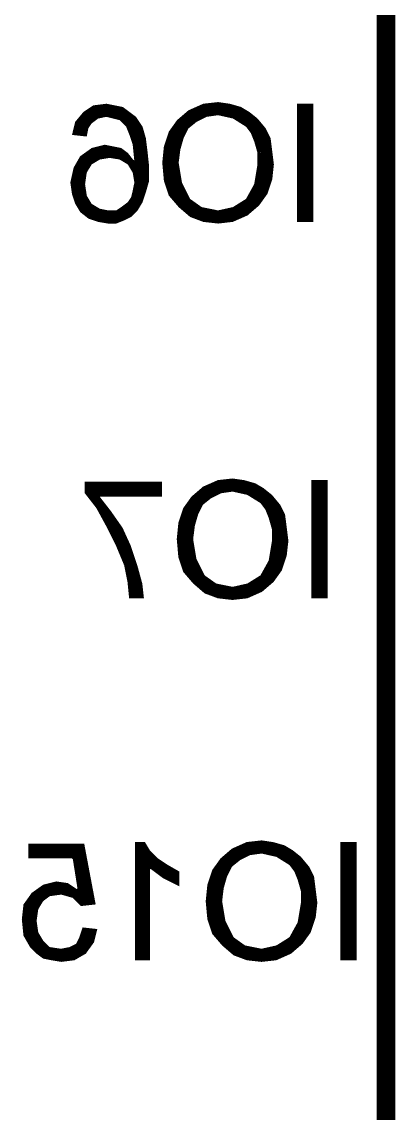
# Model space of a CAD drawing. Extents: x 1.36 to 3.09, y 1.35 to 6.
# Drawn here: x 2.5545 to 2.656, y 4.8127 to 5.1095 of the extents above; entities that cross this region are included whole.
import ezdxf

# ---------------------------------------------------------------- set-up
doc = ezdxf.new("R2010")
doc.units = 0
doc.layers.add('SSB004129_PHO', color=12, linetype='CONTINUOUS')

msp = doc.modelspace()

# ---------------------------------------------------------------- linework, layer by layer
at = {"layer": 'SSB004129_PHO'}
for points, const_width in [([(2.65354, 5.62687), (2.65354, 1.43433)], 0.005), ([(2.58863, 5.07027), (2.58819, 5.07425), (2.58775, 5.07779), (2.58689, 5.0808), (2.58519, 5.08334), (2.58178, 5.0859), (2.57751, 5.08675), (2.57414, 5.08633), (2.57162, 5.08465), (2.5695, 5.08212), (2.56878, 5.07921), (2.57177, 5.07888), (2.57213, 5.08066), (2.5722, 5.08084), (2.57309, 5.08218), (2.57321, 5.0823), (2.575, 5.08364), (2.5752, 5.08373), (2.57743, 5.08418), (2.57765, 5.08417), (2.58122, 5.08328), (2.58145, 5.08315), (2.58324, 5.08136), (2.58335, 5.0812), (2.58424, 5.07896), (2.58425, 5.07894), (2.58514, 5.07626), (2.58517, 5.07615), (2.58561, 5.07169), (2.58562, 5.07164), (2.58473, 5.07132), (2.58298, 5.07351), (2.58134, 5.07474), (2.57709, 5.07559), (2.57372, 5.07475), (2.57076, 5.07263), (2.56907, 5.06967), (2.56821, 5.06581), (2.56864, 5.06282), (2.5695, 5.06024), (2.57077, 5.05813), (2.57286, 5.05646), (2.57542, 5.0556), (2.57802, 5.05517), (2.58011, 5.05517), (2.58223, 5.05602), (2.58393, 5.05687), (2.58561, 5.05855), (2.58689, 5.06069), (2.58776, 5.0633), (2.58863, 5.06635), (2.58863, 5.07027)], 0.001), ([(2.575, 5.08365), (2.575, 5.08644)], 0.001), ([(2.576, 5.08389), (2.576, 5.08657)], 0.001), ([(2.577, 5.08409), (2.577, 5.08669)], 0.001), ([(2.578, 5.08409), (2.578, 5.08666)], 0.001), ([(2.579, 5.08384), (2.579, 5.08646)], 0.001), ([(2.62256, 5.07074), (2.62168, 5.07774), (2.62041, 5.08029), (2.61825, 5.08288), (2.61608, 5.08462), (2.61393, 5.08591), (2.61091, 5.08677), (2.60788, 5.0872), (2.604, 5.08677), (2.60012, 5.08505), (2.5971, 5.08246), (2.59494, 5.07944), (2.59364, 5.07555), (2.59321, 5.07119), (2.59365, 5.06638), (2.59494, 5.06251), (2.59752, 5.05949), (2.60055, 5.05689), (2.60398, 5.05561), (2.60788, 5.05517), (2.61177, 5.05561), (2.61565, 5.05733), (2.61867, 5.05992), (2.62083, 5.06294), (2.62213, 5.06683), (2.62256, 5.07074)], 0.001), ([(2.604, 5.08387), (2.604, 5.08677)], 0.001), ([(2.605, 5.08423), (2.605, 5.08688)], 0.001), ([(2.606, 5.08437), (2.606, 5.08699)], 0.001), ([(2.607, 5.08451), (2.607, 5.08711)], 0.001), ([(2.608, 5.08462), (2.608, 5.08719)], 0.001), ([(2.609, 5.0844), (2.609, 5.08704)], 0.001), ([(2.61, 5.08418), (2.61, 5.0869)], 0.001), ([(2.611, 5.08396), (2.611, 5.08674)], 0.001), ([(2.612, 5.08373), (2.612, 5.08646)], 0.001), ([(2.63328, 5.08676), (2.62981, 5.08676), (2.62981, 5.05562), (2.63328, 5.05562), (2.63328, 5.08676)], 0.001), ([(2.63, 5.05562), (2.63, 5.08676)], 0.001), ([(2.631, 5.05562), (2.631, 5.08676)], 0.001), ([(2.632, 5.05562), (2.632, 5.08676)], 0.001), ([(2.633, 5.05562), (2.633, 5.08676)], 0.001), ([(2.571, 5.07897), (2.571, 5.08391)], 0.001), ([(2.572, 5.08003), (2.572, 5.08491)], 0.001), ([(2.573, 5.08204), (2.573, 5.08558)], 0.001), ([(2.574, 5.0829), (2.574, 5.08624)], 0.001), ([(2.58, 5.08359), (2.58, 5.08626)], 0.001), ([(2.581, 5.08334), (2.581, 5.08606)], 0.001), ([(2.582, 5.0826), (2.582, 5.08574)], 0.001), ([(2.583, 5.0816), (2.583, 5.08499)], 0.001), ([(2.584, 5.07957), (2.584, 5.08424)], 0.001), ([(2.585, 5.07669), (2.585, 5.08349)], 0.001), ([(2.599, 5.07998), (2.599, 5.08409)], 0.001), ([(2.59954, 5.08095), (2.60177, 5.08274), (2.60186, 5.0828), (2.60454, 5.08414), (2.60469, 5.08418), (2.60781, 5.08463), (2.60799, 5.08462), (2.61201, 5.08373), (2.61217, 5.08367), (2.61574, 5.08143), (2.61587, 5.08131), (2.61721, 5.07953), (2.61728, 5.07941), (2.61817, 5.07718), (2.61819, 5.07713), (2.61908, 5.07401), (2.6191, 5.07387)], 0.001), ([(2.6, 5.08133), (2.6, 5.08495)], 0.001), ([(2.601, 5.08213), (2.601, 5.08544)], 0.001), ([(2.602, 5.08287), (2.602, 5.08588)], 0.001), ([(2.603, 5.08337), (2.603, 5.08633)], 0.001), ([(2.613, 5.08315), (2.613, 5.08617)], 0.001), ([(2.614, 5.08252), (2.614, 5.08587)], 0.001), ([(2.615, 5.0819), (2.615, 5.08527)], 0.001), ([(2.616, 5.08114), (2.616, 5.08467)], 0.001), ([(2.617, 5.07981), (2.617, 5.08388)], 0.001), ([(2.57, 5.07908), (2.57, 5.08271)], 0.001), ([(2.586, 5.0592), (2.586, 5.08213)], 0.001), ([(2.596, 5.06127), (2.596, 5.08092)], 0.001), ([(2.6191, 5.07387), (2.6191, 5.07074), (2.61909, 5.07066), (2.6182, 5.0653), (2.61814, 5.06514), (2.61591, 5.06113), (2.61574, 5.06094), (2.61217, 5.05871), (2.61201, 5.05865), (2.60799, 5.05776), (2.60779, 5.05775), (2.60332, 5.05865), (2.60313, 5.05873), (2.6, 5.06096), (2.59985, 5.06114), (2.59762, 5.06561), (2.59757, 5.06575), (2.59668, 5.07111), (2.59667, 5.07119), (2.59667, 5.07125), (2.59712, 5.07482), (2.59714, 5.0749), (2.59803, 5.07802), (2.59806, 5.07811), (2.5994, 5.08079), (2.59954, 5.08095)], 0.001), ([(2.597, 5.07386), (2.597, 5.08232)], 0.001), ([(2.598, 5.07792), (2.598, 5.08323)], 0.001), ([(2.618, 5.0776), (2.618, 5.08308)], 0.001), ([(2.619, 5.07428), (2.619, 5.08198)], 0.001), ([(2.62, 5.06178), (2.62, 5.08078)], 0.001), ([(2.569, 5.07919), (2.569, 5.08011)], 0.001), ([(2.587, 5.06101), (2.587, 5.08041)], 0.001), ([(2.595, 5.06244), (2.595, 5.07952)], 0.001), ([(2.621, 5.06346), (2.621, 5.07911)], 0.001), ([(2.574, 5.07162), (2.574, 5.07481)], 0.001), ([(2.575, 5.07222), (2.575, 5.07506)], 0.001), ([(2.576, 5.07263), (2.576, 5.07531)], 0.001), ([(2.577, 5.0728), (2.577, 5.07556)], 0.001), ([(2.578, 5.07297), (2.578, 5.07541)], 0.001), ([(2.579, 5.07294), (2.579, 5.07521)], 0.001), ([(2.58, 5.07277), (2.58, 5.07501)], 0.001), ([(2.581, 5.07261), (2.581, 5.07481)], 0.001), ([(2.588, 5.06413), (2.588, 5.07579)], 0.001), ([(2.594, 5.06532), (2.594, 5.07662)], 0.001), ([(2.622, 5.06646), (2.622, 5.07522)], 0.001), ([(2.571, 5.05794), (2.571, 5.0728)], 0.001), ([(2.58562, 5.06583), (2.58561, 5.06573), (2.58516, 5.0635), (2.58516, 5.06348), (2.58471, 5.06169), (2.58464, 5.06154), (2.58375, 5.0602), (2.58363, 5.06008), (2.58185, 5.05874), (2.58182, 5.05872), (2.58048, 5.05783), (2.58021, 5.05774), (2.57797, 5.05774), (2.57788, 5.05775), (2.57564, 5.0582), (2.57548, 5.05826), (2.57325, 5.0596), (2.57308, 5.05977), (2.57174, 5.062), (2.57168, 5.06219), (2.57123, 5.06532), (2.57122, 5.06539), (2.57123, 5.06546), (2.57168, 5.06858), (2.57174, 5.06877), (2.57308, 5.071), (2.57325, 5.07117), (2.57548, 5.07251), (2.57566, 5.07258), (2.57834, 5.07302), (2.5785, 5.07302), (2.58118, 5.07258), (2.58136, 5.07251), (2.58359, 5.07117), (2.58376, 5.071), (2.5851, 5.06877), (2.58516, 5.06859), (2.58561, 5.06591), (2.58562, 5.06583)], 0.001), ([(2.572, 5.0692), (2.572, 5.07351)], 0.001), ([(2.573, 5.07087), (2.573, 5.07423)], 0.001), ([(2.582, 5.07212), (2.582, 5.07424)], 0.001), ([(2.583, 5.07152), (2.583, 5.07348)], 0.001), ([(2.584, 5.0706), (2.584, 5.07223)], 0.001), ([(2.569, 5.06175), (2.569, 5.06935)], 0.001), ([(2.57, 5.05941), (2.57, 5.07129)], 0.001), ([(2.585, 5.06893), (2.585, 5.07115)], 0.001), ([(2.597, 5.0601), (2.597, 5.06917)], 0.001), ([(2.619, 5.06038), (2.619, 5.07011)], 0.001), ([(2.585, 5.05794), (2.585, 5.06286)], 0.001), ([(2.598, 5.05908), (2.598, 5.06484)], 0.001), ([(2.599, 5.05823), (2.599, 5.06284)], 0.001), ([(2.617, 5.05849), (2.617, 5.06309)], 0.001), ([(2.618, 5.05934), (2.618, 5.06489)], 0.001), ([(2.572, 5.05714), (2.572, 5.06157)], 0.001), ([(2.573, 5.05641), (2.573, 5.05991)], 0.001), ([(2.584, 5.05694), (2.584, 5.06058)], 0.001), ([(2.6, 5.05737), (2.6, 5.06096)], 0.001), ([(2.601, 5.05673), (2.601, 5.06025)], 0.001), ([(2.614, 5.0566), (2.614, 5.05986)], 0.001), ([(2.615, 5.05704), (2.615, 5.06048)], 0.001), ([(2.616, 5.05763), (2.616, 5.06129)], 0.001), ([(2.574, 5.05608), (2.574, 5.05915)], 0.001), ([(2.575, 5.05574), (2.575, 5.05855)], 0.001), ([(2.576, 5.05551), (2.576, 5.05813)], 0.001), ([(2.577, 5.05534), (2.577, 5.05793)], 0.001), ([(2.578, 5.05517), (2.578, 5.05774)], 0.001), ([(2.579, 5.05517), (2.579, 5.05774)], 0.001), ([(2.58, 5.05517), (2.58, 5.05774)], 0.001), ([(2.581, 5.05553), (2.581, 5.05817)], 0.001), ([(2.582, 5.05593), (2.582, 5.05885)], 0.001), ([(2.583, 5.0564), (2.583, 5.0596)], 0.001), ([(2.602, 5.05635), (2.602, 5.05954)], 0.001), ([(2.603, 5.05598), (2.603, 5.05882)], 0.001), ([(2.604, 5.05561), (2.604, 5.05851)], 0.001), ([(2.605, 5.0555), (2.605, 5.05831)], 0.001), ([(2.606, 5.05538), (2.606, 5.05811)], 0.001), ([(2.607, 5.05527), (2.607, 5.05791)], 0.001), ([(2.608, 5.05519), (2.608, 5.05776)], 0.001), ([(2.609, 5.0553), (2.609, 5.05798)], 0.001), ([(2.61, 5.05541), (2.61, 5.0582)], 0.001), ([(2.611, 5.05552), (2.611, 5.05842)], 0.001), ([(2.612, 5.05571), (2.612, 5.05865)], 0.001), ([(2.613, 5.05615), (2.613, 5.05923)], 0.001), ([(2.59213, 4.98395), (2.57214, 4.98395), (2.57214, 4.9815), (2.57516, 4.97762), (2.57521, 4.97755), (2.57789, 4.97264), (2.57789, 4.97262), (2.58057, 4.96727), (2.58059, 4.96723), (2.58282, 4.96188), (2.58285, 4.96178), (2.58374, 4.95732), (2.58375, 4.95727), (2.58415, 4.95326), (2.58716, 4.95326), (2.58678, 4.95668), (2.58545, 4.96154), (2.58368, 4.96686), (2.58147, 4.9717), (2.57838, 4.97612), (2.57527, 4.98013), (2.57516, 4.98043), (2.57566, 4.98093), (2.59213, 4.98093), (2.59213, 4.98395)], 0.001), ([(2.573, 4.9804), (2.573, 4.98395)], 0.001), ([(2.574, 4.97911), (2.574, 4.98395)], 0.001), ([(2.575, 4.97783), (2.575, 4.98395)], 0.001), ([(2.576, 4.98093), (2.576, 4.98395)], 0.001), ([(2.577, 4.98093), (2.577, 4.98395)], 0.001), ([(2.578, 4.98093), (2.578, 4.98395)], 0.001), ([(2.579, 4.98093), (2.579, 4.98395)], 0.001), ([(2.58, 4.98093), (2.58, 4.98395)], 0.001), ([(2.581, 4.98093), (2.581, 4.98395)], 0.001), ([(2.582, 4.98093), (2.582, 4.98395)], 0.001), ([(2.583, 4.98093), (2.583, 4.98395)], 0.001), ([(2.584, 4.98093), (2.584, 4.98395)], 0.001), ([(2.585, 4.98093), (2.585, 4.98395)], 0.001), ([(2.586, 4.98093), (2.586, 4.98395)], 0.001), ([(2.587, 4.98093), (2.587, 4.98395)], 0.001), ([(2.588, 4.98093), (2.588, 4.98395)], 0.001), ([(2.589, 4.98093), (2.589, 4.98395)], 0.001), ([(2.59, 4.98093), (2.59, 4.98395)], 0.001), ([(2.591, 4.98093), (2.591, 4.98395)], 0.001), ([(2.592, 4.98093), (2.592, 4.98395)], 0.001), ([(2.6265, 4.96838), (2.62562, 4.97538), (2.62435, 4.97793), (2.62218, 4.98052), (2.62002, 4.98226), (2.61787, 4.98354), (2.61484, 4.98441), (2.61181, 4.98484), (2.60794, 4.98441), (2.60406, 4.98269), (2.60103, 4.98009), (2.59888, 4.97708), (2.59758, 4.97319), (2.59715, 4.96883), (2.59758, 4.96402), (2.59887, 4.96015), (2.60146, 4.95713), (2.60449, 4.95453), (2.60792, 4.95325), (2.61182, 4.95281), (2.61571, 4.95324), (2.61959, 4.95497), (2.62261, 4.95756), (2.62476, 4.96057), (2.62606, 4.96447), (2.6265, 4.96838)], 0.001), ([(2.604, 4.97901), (2.604, 4.98264)], 0.001), ([(2.605, 4.97981), (2.605, 4.98311)], 0.001), ([(2.606, 4.98054), (2.606, 4.98355)], 0.001), ([(2.607, 4.98104), (2.607, 4.98399)], 0.001), ([(2.608, 4.98154), (2.608, 4.98442)], 0.001), ([(2.609, 4.98188), (2.609, 4.98453)], 0.001), ([(2.61, 4.98202), (2.61, 4.98464)], 0.001), ([(2.611, 4.98216), (2.611, 4.98475)], 0.001), ([(2.612, 4.98225), (2.612, 4.98481)], 0.001), ([(2.613, 4.98202), (2.613, 4.98467)], 0.001), ([(2.614, 4.9818), (2.614, 4.98453)], 0.001), ([(2.615, 4.98158), (2.615, 4.98436)], 0.001), ([(2.616, 4.98135), (2.616, 4.98408)], 0.001), ([(2.617, 4.98075), (2.617, 4.98379)], 0.001), ([(2.618, 4.98012), (2.618, 4.98347)], 0.001), ([(2.619, 4.9795), (2.619, 4.98287)], 0.001), ([(2.63721, 4.9844), (2.63375, 4.9844), (2.63375, 4.95326), (2.63721, 4.95326), (2.63721, 4.9844)], 0.001), ([(2.634, 4.95326), (2.634, 4.9844)], 0.001), ([(2.635, 4.95326), (2.635, 4.9844)], 0.001), ([(2.636, 4.95326), (2.636, 4.9844)], 0.001), ([(2.637, 4.95326), (2.637, 4.9844)], 0.001), ([(2.62304, 4.97151), (2.62304, 4.96838), (2.62303, 4.9683), (2.62214, 4.96294), (2.62208, 4.96278), (2.61985, 4.95876), (2.61968, 4.95858), (2.6161, 4.95635), (2.61595, 4.95629), (2.61193, 4.95539), (2.61172, 4.95539), (2.60726, 4.95628), (2.60707, 4.95637), (2.60394, 4.9586), (2.60379, 4.95878), (2.60155, 4.96325), (2.60151, 4.96339), (2.60061, 4.96875), (2.60061, 4.96883), (2.60061, 4.96889), (2.60106, 4.97246), (2.60107, 4.97254), (2.60197, 4.97566), (2.602, 4.97575), (2.60334, 4.97843), (2.60347, 4.97859), (2.60571, 4.98038), (2.60579, 4.98044), (2.60847, 4.98177), (2.60863, 4.98182), (2.61175, 4.98227), (2.61193, 4.98226), (2.61595, 4.98137), (2.6161, 4.9813), (2.61968, 4.97907), (2.61981, 4.97895), (2.62115, 4.97716), (2.62121, 4.97705), (2.62211, 4.97482), (2.62212, 4.97477), (2.62302, 4.97164), (2.62304, 4.97151)], 0.001), ([(2.601, 4.972), (2.601, 4.98005)], 0.001), ([(2.602, 4.97575), (2.602, 4.98092)], 0.001), ([(2.603, 4.97775), (2.603, 4.98178)], 0.001), ([(2.62, 4.9787), (2.62, 4.98227)], 0.001), ([(2.621, 4.97736), (2.621, 4.98147)], 0.001), ([(2.622, 4.97508), (2.622, 4.98067)], 0.001), ([(2.623, 4.9717), (2.623, 4.97954)], 0.001), ([(2.576, 4.97609), (2.576, 4.97918)], 0.001), ([(2.577, 4.97426), (2.577, 4.9779)], 0.001), ([(2.578, 4.97241), (2.578, 4.97661)], 0.001), ([(2.599, 4.96), (2.599, 4.97725)], 0.001), ([(2.6, 4.95883), (2.6, 4.97865)], 0.001), ([(2.624, 4.95951), (2.624, 4.97834)], 0.001), ([(2.625, 4.96128), (2.625, 4.97662)], 0.001), ([(2.579, 4.97041), (2.579, 4.97524)], 0.001), ([(2.58, 4.96841), (2.58, 4.97381)], 0.001), ([(2.598, 4.96277), (2.598, 4.97444)], 0.001), ([(2.581, 4.96624), (2.581, 4.97238)], 0.001), ([(2.626, 4.96428), (2.626, 4.97235)], 0.001), ([(2.582, 4.96384), (2.582, 4.97055)], 0.001), ([(2.583, 4.96102), (2.583, 4.96835)], 0.001), ([(2.623, 4.95811), (2.623, 4.96812)], 0.001), ([(2.584, 4.95475), (2.584, 4.96589)], 0.001), ([(2.601, 4.95767), (2.601, 4.96643)], 0.001), ([(2.585, 4.95326), (2.585, 4.96289)], 0.001), ([(2.602, 4.95667), (2.602, 4.96235)], 0.001), ([(2.622, 4.95704), (2.622, 4.96264)], 0.001), ([(2.586, 4.95326), (2.586, 4.95952)], 0.001), ([(2.603, 4.95581), (2.603, 4.96035)], 0.001), ([(2.62, 4.95532), (2.62, 4.95904)], 0.001), ([(2.621, 4.95618), (2.621, 4.96084)], 0.001), ([(2.604, 4.95495), (2.604, 4.95856)], 0.001), ([(2.605, 4.95434), (2.605, 4.95784)], 0.001), ([(2.606, 4.95397), (2.606, 4.95713)], 0.001), ([(2.607, 4.95359), (2.607, 4.95641)], 0.001), ([(2.608, 4.95324), (2.608, 4.95614)], 0.001), ([(2.609, 4.95313), (2.609, 4.95594)], 0.001), ([(2.614, 4.95305), (2.614, 4.95585)], 0.001), ([(2.615, 4.95317), (2.615, 4.95608)], 0.001), ([(2.616, 4.95337), (2.616, 4.9563)], 0.001), ([(2.617, 4.95382), (2.617, 4.95691)], 0.001), ([(2.618, 4.95426), (2.618, 4.95753)], 0.001), ([(2.619, 4.95471), (2.619, 4.95816)], 0.001), ([(2.587, 4.95326), (2.587, 4.95466)], 0.001), ([(2.61, 4.95301), (2.61, 4.95574)], 0.001), ([(2.611, 4.9529), (2.611, 4.95554)], 0.001), ([(2.612, 4.95283), (2.612, 4.95541)], 0.001), ([(2.613, 4.95294), (2.613, 4.95563)], 0.001), ([(2.57443, 4.86238), (2.57138, 4.86272), (2.57062, 4.86042), (2.57059, 4.86036), (2.5697, 4.85857), (2.56947, 4.85835), (2.56769, 4.85745), (2.56756, 4.85741), (2.56533, 4.85697), (2.56516, 4.85696), (2.56204, 4.85741), (2.56175, 4.85755), (2.55997, 4.85933), (2.55989, 4.85943), (2.55855, 4.86166), (2.55849, 4.86185), (2.55804, 4.86497), (2.55803, 4.86504), (2.55803, 4.86505), (2.55804, 4.86512), (2.55849, 4.86824), (2.55855, 4.86843), (2.55989, 4.87066), (2.56002, 4.8708), (2.56181, 4.87214), (2.56204, 4.87224), (2.56516, 4.87268), (2.56537, 4.87267), (2.56849, 4.87178), (2.56871, 4.87165), (2.57077, 4.86959), (2.57401, 4.86995), (2.57107, 4.88553), (2.5568, 4.88553), (2.5568, 4.88251), (2.56836, 4.88251), (2.56885, 4.88209), (2.57019, 4.87361), (2.5702, 4.87353), (2.56942, 4.87311), (2.56683, 4.87483), (2.56392, 4.87525), (2.56053, 4.8744), (2.55755, 4.87228), (2.55545, 4.86932), (2.55502, 4.86549), (2.55545, 4.86118), (2.55715, 4.85821), (2.55886, 4.8565), (2.56053, 4.85525), (2.56264, 4.85482), (2.56524, 4.85439), (2.56864, 4.85481), (2.57158, 4.8565), (2.5737, 4.85945), (2.57443, 4.86238)], 0.001), ([(2.557, 4.88251), (2.557, 4.88553)], 0.001), ([(2.558, 4.88251), (2.558, 4.88553)], 0.001), ([(2.559, 4.88251), (2.559, 4.88553)], 0.001), ([(2.56, 4.88251), (2.56, 4.88553)], 0.001), ([(2.561, 4.88251), (2.561, 4.88553)], 0.001), ([(2.562, 4.88251), (2.562, 4.88553)], 0.001), ([(2.563, 4.88251), (2.563, 4.88553)], 0.001), ([(2.564, 4.88251), (2.564, 4.88553)], 0.001), ([(2.565, 4.88251), (2.565, 4.88553)], 0.001), ([(2.566, 4.88251), (2.566, 4.88553)], 0.001), ([(2.567, 4.88251), (2.567, 4.88553)], 0.001), ([(2.568, 4.88251), (2.568, 4.88553)], 0.001), ([(2.569, 4.88114), (2.569, 4.88553)], 0.001), ([(2.57, 4.87481), (2.57, 4.88553)], 0.001), ([(2.571, 4.86961), (2.571, 4.88553)], 0.001), ([(2.59687, 4.87815), (2.594, 4.87979), (2.59397, 4.87981), (2.59129, 4.88159), (2.59122, 4.88166), (2.58898, 4.88389), (2.58891, 4.88398), (2.58772, 4.88597), (2.58582, 4.88597), (2.58582, 4.85483), (2.58884, 4.85483), (2.58884, 4.87933), (2.58964, 4.87973), (2.59317, 4.87708), (2.59687, 4.87523), (2.59687, 4.87815)], 0.001), ([(2.586, 4.85483), (2.586, 4.88597)], 0.001), ([(2.587, 4.85483), (2.587, 4.88597)], 0.001), ([(2.588, 4.85483), (2.588, 4.8855)], 0.001), ([(2.63437, 4.86995), (2.6335, 4.87695), (2.63222, 4.8795), (2.63006, 4.8821), (2.62789, 4.88383), (2.62574, 4.88512), (2.62272, 4.88598), (2.61969, 4.88642), (2.61581, 4.88599), (2.61193, 4.88426), (2.60891, 4.88167), (2.60675, 4.87865), (2.60546, 4.87476), (2.60502, 4.8704), (2.60546, 4.86559), (2.60675, 4.86172), (2.60934, 4.8587), (2.61236, 4.85611), (2.61579, 4.85482), (2.6197, 4.85439), (2.62358, 4.85482), (2.62746, 4.85654), (2.63048, 4.85914), (2.63264, 4.86215), (2.63394, 4.86605), (2.63437, 4.86995)], 0.001), ([(2.613, 4.88149), (2.613, 4.88474)], 0.001), ([(2.614, 4.88218), (2.614, 4.88518)], 0.001), ([(2.615, 4.88268), (2.615, 4.88563)], 0.001), ([(2.616, 4.88318), (2.616, 4.88601)], 0.001), ([(2.617, 4.88347), (2.617, 4.88612)], 0.001), ([(2.618, 4.88361), (2.618, 4.88623)], 0.001), ([(2.619, 4.88375), (2.619, 4.88634)], 0.001), ([(2.62, 4.88379), (2.62, 4.88637)], 0.001), ([(2.621, 4.88357), (2.621, 4.88623)], 0.001), ([(2.622, 4.88335), (2.622, 4.88609)], 0.001), ([(2.623, 4.88313), (2.623, 4.8859)], 0.001), ([(2.624, 4.88287), (2.624, 4.88562)], 0.001), ([(2.625, 4.88224), (2.625, 4.88533)], 0.001), ([(2.626, 4.88162), (2.626, 4.88496)], 0.001), ([(2.64509, 4.88597), (2.64162, 4.88597), (2.64162, 4.85483), (2.64509, 4.85483), (2.64509, 4.88597)], 0.001), ([(2.642, 4.85483), (2.642, 4.88597)], 0.001), ([(2.643, 4.85483), (2.643, 4.88597)], 0.001), ([(2.644, 4.85483), (2.644, 4.88597)], 0.001), ([(2.645, 4.85483), (2.645, 4.88597)], 0.001), ([(2.589, 4.8797), (2.589, 4.88387)], 0.001), ([(2.59, 4.87946), (2.59, 4.88287)], 0.001), ([(2.591, 4.87871), (2.591, 4.88187)], 0.001), ([(2.63091, 4.87308), (2.63091, 4.86996), (2.6309, 4.86987), (2.63001, 4.86452), (2.62995, 4.86436), (2.62772, 4.86034), (2.62755, 4.86016), (2.62398, 4.85792), (2.62382, 4.85786), (2.6198, 4.85697), (2.6196, 4.85697), (2.61513, 4.85786), (2.61494, 4.85794), (2.61182, 4.86017), (2.61166, 4.86036), (2.60943, 4.86482), (2.60938, 4.86496), (2.60849, 4.87032), (2.60848, 4.8704), (2.60849, 4.87046), (2.60893, 4.87404), (2.60895, 4.87411), (2.60984, 4.87724), (2.60987, 4.87732), (2.61121, 4.88), (2.61135, 4.88017), (2.61358, 4.88195), (2.61367, 4.88201), (2.61635, 4.88335), (2.6165, 4.8834), (2.61962, 4.88384), (2.6198, 4.88384), (2.62382, 4.88294), (2.62398, 4.88288), (2.62755, 4.88065), (2.62768, 4.88052), (2.62902, 4.87874), (2.62909, 4.87862), (2.62998, 4.87639), (2.63, 4.87634), (2.63089, 4.87322), (2.63091, 4.87308)], 0.001), ([(2.609, 4.8743), (2.609, 4.88175)], 0.001), ([(2.61, 4.87758), (2.61, 4.88261)], 0.001), ([(2.611, 4.87958), (2.611, 4.88346)], 0.001), ([(2.612, 4.88069), (2.612, 4.88429)], 0.001), ([(2.627, 4.88099), (2.627, 4.88436)], 0.001), ([(2.628, 4.8801), (2.628, 4.88374)], 0.001), ([(2.629, 4.87877), (2.629, 4.88294)], 0.001), ([(2.63, 4.87634), (2.63, 4.88214)], 0.001), ([(2.572, 4.86972), (2.572, 4.8806)], 0.001), ([(2.592, 4.87796), (2.592, 4.88112)], 0.001), ([(2.593, 4.87721), (2.593, 4.88046)], 0.001), ([(2.594, 4.87667), (2.594, 4.87979)], 0.001), ([(2.595, 4.87617), (2.595, 4.87922)], 0.001), ([(2.596, 4.87567), (2.596, 4.87865)], 0.001), ([(2.607, 4.86143), (2.607, 4.879)], 0.001), ([(2.608, 4.86026), (2.608, 4.8804)], 0.001), ([(2.631, 4.85986), (2.631, 4.88097)], 0.001), ([(2.632, 4.86126), (2.632, 4.87977)], 0.001), ([(2.606, 4.86396), (2.606, 4.87639)], 0.001), ([(2.633, 4.86324), (2.633, 4.87794)], 0.001), ([(2.559, 4.86917), (2.559, 4.87331)], 0.001), ([(2.56, 4.87079), (2.56, 4.87402)], 0.001), ([(2.561, 4.87154), (2.561, 4.87452)], 0.001), ([(2.562, 4.87223), (2.562, 4.87477)], 0.001), ([(2.563, 4.87237), (2.563, 4.87502)], 0.001), ([(2.564, 4.87252), (2.564, 4.87524)], 0.001), ([(2.565, 4.87266), (2.565, 4.8751)], 0.001), ([(2.566, 4.87249), (2.566, 4.87495)], 0.001), ([(2.567, 4.8722), (2.567, 4.87472)], 0.001), ([(2.568, 4.87192), (2.568, 4.87406)], 0.001), ([(2.569, 4.87136), (2.569, 4.87339)], 0.001), ([(2.57, 4.87036), (2.57, 4.87313)], 0.001), ([(2.573, 4.86983), (2.573, 4.87531)], 0.001), ([(2.634, 4.86662), (2.634, 4.87292)], 0.001), ([(2.556, 4.86022), (2.556, 4.8701)], 0.001), ([(2.557, 4.85847), (2.557, 4.8715)], 0.001), ([(2.558, 4.85736), (2.558, 4.87259)], 0.001), ([(2.574, 4.86994), (2.574, 4.87002)], 0.001), ([(2.609, 4.8591), (2.609, 4.86725)], 0.001), ([(2.63, 4.85872), (2.63, 4.86447)], 0.001), ([(2.559, 4.85639), (2.559, 4.86092)], 0.001), ([(2.571, 4.85616), (2.571, 4.86157)], 0.001), ([(2.572, 4.85708), (2.572, 4.86265)], 0.001), ([(2.573, 4.85848), (2.573, 4.86254)], 0.001), ([(2.574, 4.86066), (2.574, 4.86243)], 0.001), ([(2.61, 4.85813), (2.61, 4.86368)], 0.001), ([(2.611, 4.85728), (2.611, 4.86168)], 0.001), ([(2.628, 4.85701), (2.628, 4.86084)], 0.001), ([(2.629, 4.85786), (2.629, 4.86264)], 0.001), ([(2.56, 4.85564), (2.56, 4.8593)], 0.001), ([(2.561, 4.85515), (2.561, 4.8583)], 0.001), ([(2.569, 4.85502), (2.569, 4.85811)], 0.001), ([(2.57, 4.85559), (2.57, 4.85918)], 0.001), ([(2.612, 4.85642), (2.612, 4.86004)], 0.001), ([(2.613, 4.85587), (2.613, 4.85933)], 0.001), ([(2.614, 4.85549), (2.614, 4.85861)], 0.001), ([(2.615, 4.85512), (2.615, 4.85791)], 0.001), ([(2.624, 4.85501), (2.624, 4.85794)], 0.001), ([(2.625, 4.85545), (2.625, 4.85856)], 0.001), ([(2.626, 4.85589), (2.626, 4.85919)], 0.001), ([(2.627, 4.85634), (2.627, 4.85981)], 0.001), ([(2.562, 4.85495), (2.562, 4.85741)], 0.001), ([(2.563, 4.85476), (2.563, 4.85727)], 0.001), ([(2.564, 4.8546), (2.564, 4.85713)], 0.001), ([(2.565, 4.85443), (2.565, 4.85698)], 0.001), ([(2.566, 4.85448), (2.566, 4.8571)], 0.001), ([(2.567, 4.85461), (2.567, 4.8573)], 0.001), ([(2.568, 4.85473), (2.568, 4.85761)], 0.001), ([(2.616, 4.8548), (2.616, 4.85768)], 0.001), ([(2.617, 4.85469), (2.617, 4.85748)], 0.001), ([(2.618, 4.85458), (2.618, 4.85728)], 0.001), ([(2.619, 4.85446), (2.619, 4.85708)], 0.001), ([(2.62, 4.85442), (2.62, 4.85701)], 0.001), ([(2.621, 4.85453), (2.621, 4.85723)], 0.001), ([(2.622, 4.85464), (2.622, 4.85746)], 0.001), ([(2.623, 4.85475), (2.623, 4.85768)], 0.001)]:
    msp.add_lwpolyline(points, dxfattribs=dict(at, const_width=const_width))

doc.saveas('drawing.dxf')
